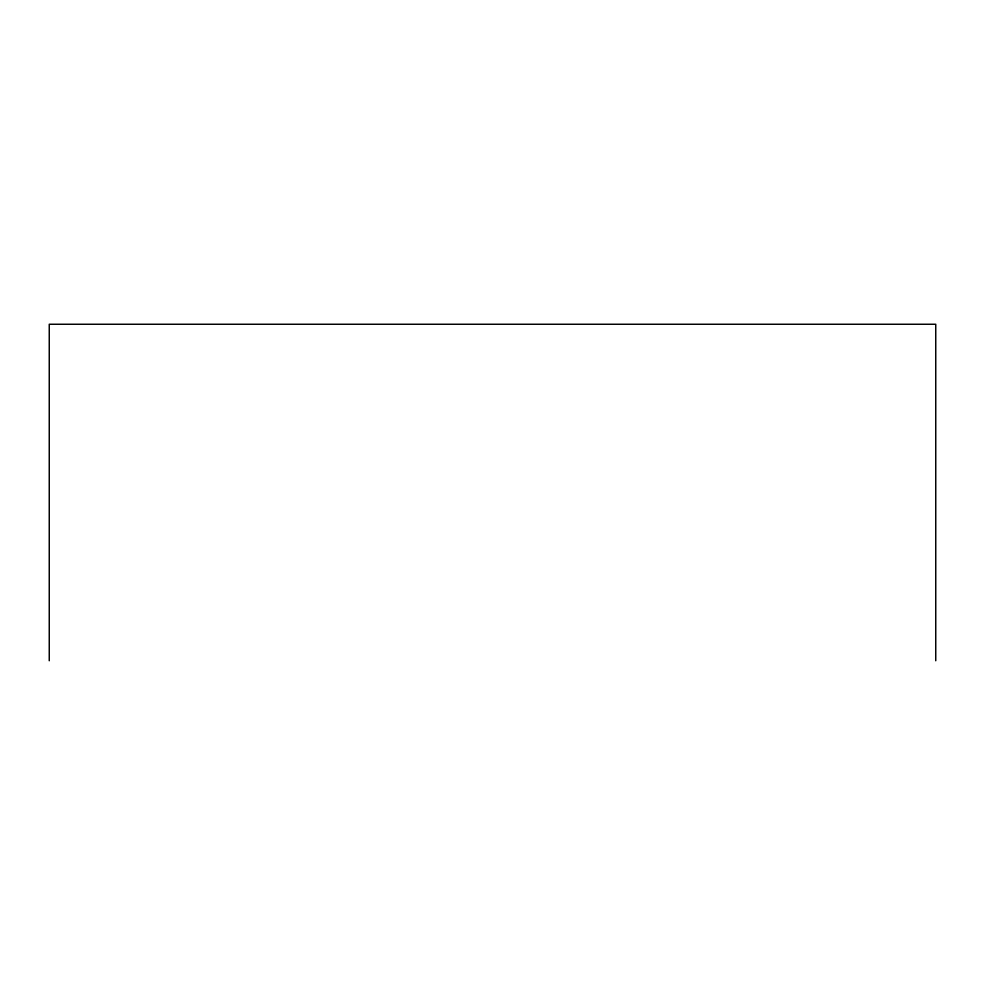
<?xml version="1.0" encoding="UTF-8"?>
<svg xmlns="http://www.w3.org/2000/svg" width="985" height="985" viewBox="0 0 985 985"><rect width="100%" height="100%" fill="white"/><g stroke="black" fill="none" stroke-linecap="round" stroke-linejoin="round"><path stroke-width="1.48" d="M935.75 660.75L935.75 324.25L49.25 324.25L49.25 660.75"/></g></svg>
